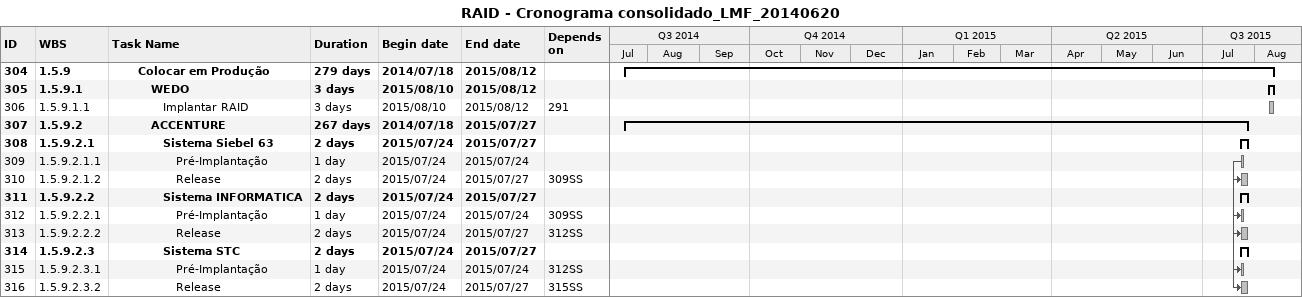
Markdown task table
RAID - Cronograma consolidado_LMF_20140620

| ID | WBS | Task | Duration | Start | Finish | Predecessors |
|---|---|---|---|---|---|---|
| 304 | 1.5.9 | **Colocar em Produção** | 279d | 2014-07-18 | 2015-08-12 |  |
| 305 | 1.5.9.1 | **WEDO** | 3d | 2015-08-10 | 2015-08-12 |  |
| 306 | 1.5.9.1.1 | Implantar RAID | 3d | 2015-08-10 | 2015-08-12 | 291 |
| 307 | 1.5.9.2 | **ACCENTURE** | 267d | 2014-07-18 | 2015-07-27 |  |
| 308 | 1.5.9.2.1 | **Sistema Siebel 63** | 2d | 2015-07-24 | 2015-07-27 |  |
| 309 | 1.5.9.2.1.1 | Pré-Implantação | 1d | 2015-07-24 | 2015-07-24 |  |
| 310 | 1.5.9.2.1.2 | Release | 2d | 2015-07-24 | 2015-07-27 | 309SS |
| 311 | 1.5.9.2.2 | **Sistema INFORMATICA** | 2d | 2015-07-24 | 2015-07-27 |  |
| 312 | 1.5.9.2.2.1 | Pré-Implantação | 1d | 2015-07-24 | 2015-07-24 | 309SS |
| 313 | 1.5.9.2.2.2 | Release | 2d | 2015-07-24 | 2015-07-27 | 312SS |
| 314 | 1.5.9.2.3 | **Sistema STC** | 2d | 2015-07-24 | 2015-07-27 |  |
| 315 | 1.5.9.2.3.1 | Pré-Implantação | 1d | 2015-07-24 | 2015-07-24 | 312SS |
| 316 | 1.5.9.2.3.2 | Release | 2d | 2015-07-24 | 2015-07-27 | 315SS |
